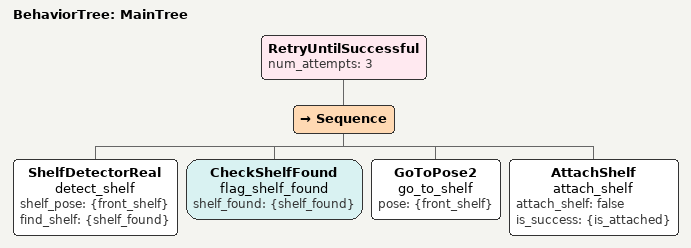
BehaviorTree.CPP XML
<root BTCPP_format="4">
    <BehaviorTree ID="MainTree">
        <RetryUntilSuccessful num_attempts="3">
            <Sequence>
                <ShelfDetectorReal name="detect_shelf" shelf_pose="{front_shelf}" find_shelf="{shelf_found}"/>
                <CheckShelfFound name="flag_shelf_found" shelf_found="{shelf_found}"/>
                <GoToPose2 name="go_to_shelf" pose="{front_shelf}"/>
                <AttachShelf name="attach_shelf" attach_shelf="false" is_success="{is_attached}"/>
            </Sequence>
        </RetryUntilSuccessful>
    </BehaviorTree>
</root>
